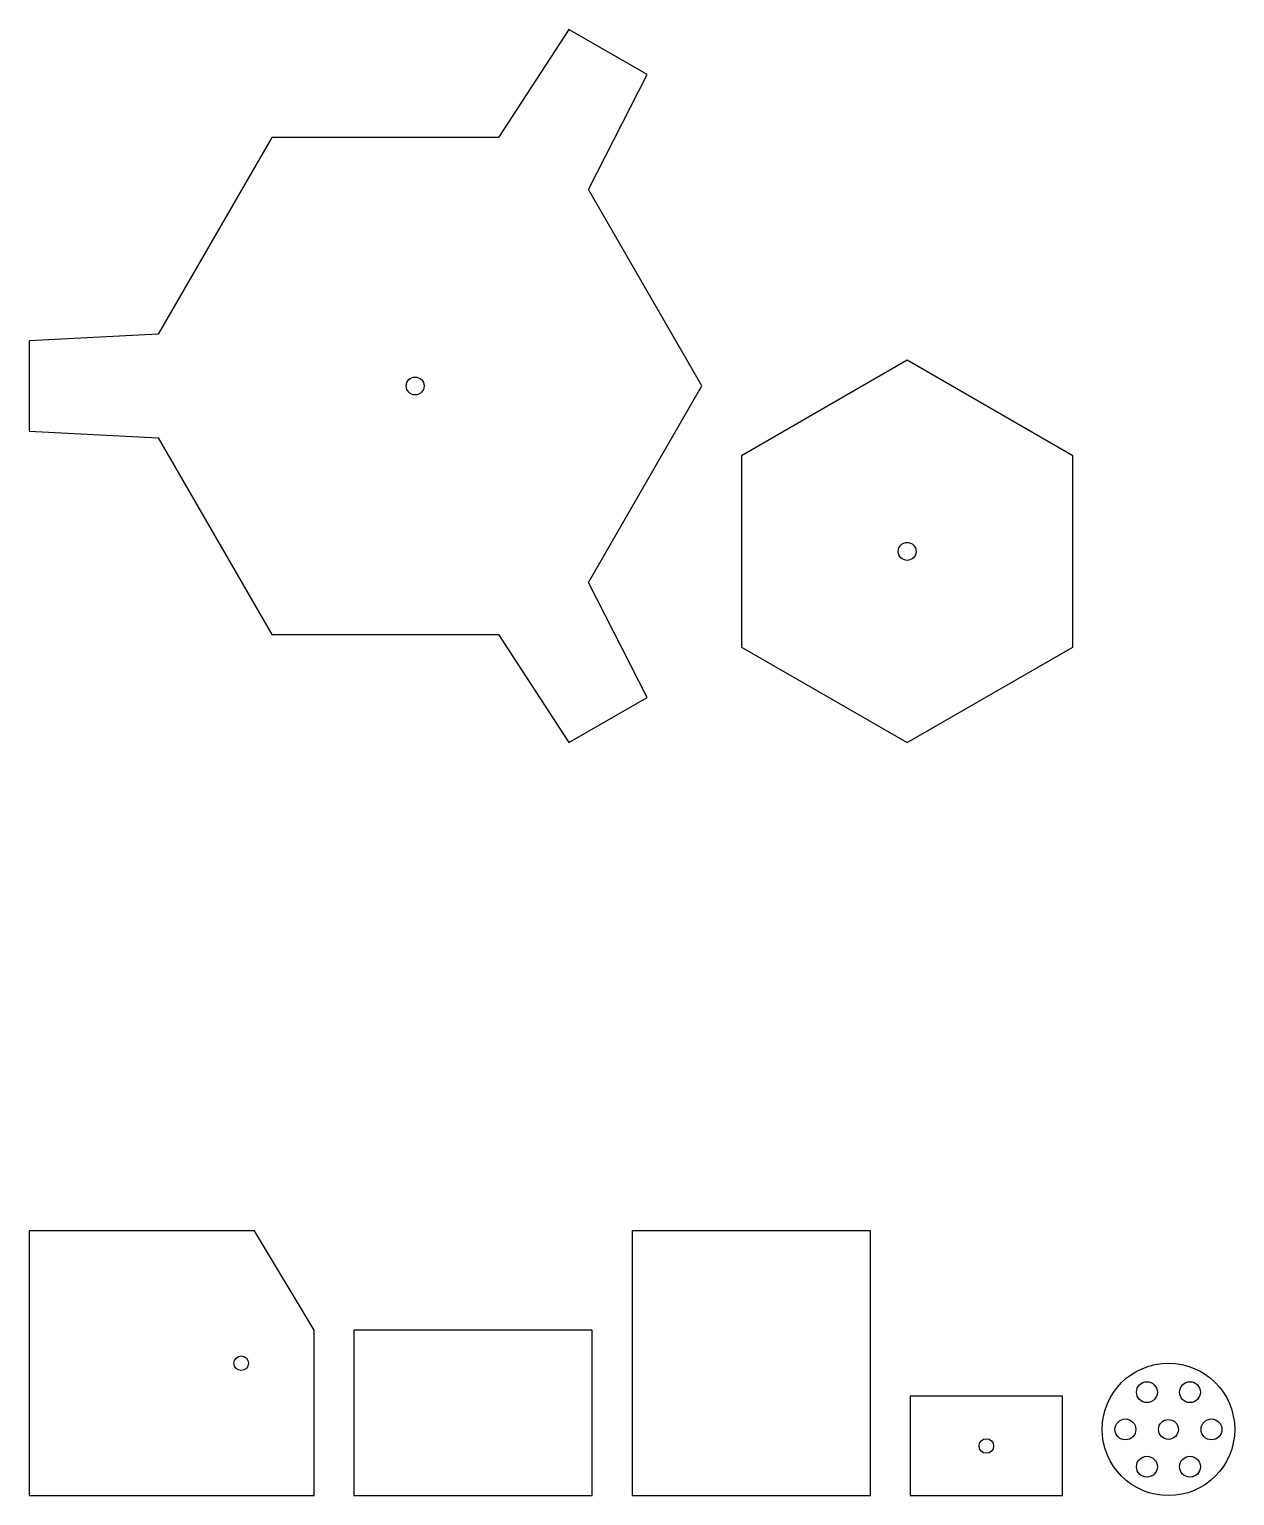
# Model space of a CAD drawing. Header units: millimetres. Extents: x 0 to 364, y -227 to 215.
import ezdxf

# ---------------------------------------------------------------- set-up
doc = ezdxf.new("R2010")
doc.units = ezdxf.units.MM

msp = doc.modelspace()

# ---------------------------------------------------------------- linework, layer by layer
at = {"layer": 'corte'}
for p, q in [((162.97, 215.38), (141.71, 182.69)), ((186.53, 201.78), (162.97, 215.38)), ((168.85, 167.02), (186.53, 201.78)), ((73.2, 182.69), (38.94, 123.36)), ((141.71, 182.69), (73.2, 182.69)), ((203.1, 107.69), (168.85, 167.02)), ((38.94, 123.36), (0, 121.29)), ((0, 121.29), (0, 94.09)), ((265.1, 115.47), (215.1, 86.6)), ((315.1, 86.6), (265.1, 115.47)), ((168.85, 48.36), (203.1, 107.69)), ((0, 94.09), (38.94, 92.02)), ((38.94, 92.02), (73.2, 32.69)), ((215.1, 86.6), (215.1, 28.87)), ((315.1, 28.87), (315.1, 86.6)), ((186.53, 13.6), (168.85, 48.36)), ((73.2, 32.69), (141.71, 32.69)), ((141.71, 32.69), (162.97, 0)), ((215.1, 28.87), (265.1, 0)), ((265.1, 0), (315.1, 28.87)), ((162.97, 0), (186.53, 13.6)), ((0, -147.38), (0, -227.38)), ((68, -147.38), (0, -147.38)), ((86, -177.38), (68, -147.38)), ((182, -147.38), (182, -227.38)), ((254, -147.38), (182, -147.38)), ((254, -227.38), (254, -147.38)), ((86, -227.38), (86, -177.38)), ((98, -177.38), (98, -227.38)), ((170, -177.38), (98, -177.38)), ((170, -227.38), (170, -177.38)), ((266, -197.38), (266, -227.38)), ((312, -197.38), (266, -197.38)), ((312, -227.38), (312, -197.38)), ((0, -227.38), (86, -227.38)), ((98, -227.38), (170, -227.38)), ((182, -227.38), (254, -227.38)), ((266, -227.38), (312, -227.38))]:
    msp.add_line(p, q, dxfattribs=at)
for centre, radius in [((116.5, 107.69), 2.7), ((265.1, 57.74), 2.7), ((64, -187.38), 2.2), ((344, -207.38), 20), ((337.5, -196.13), 3.15), ((350.5, -196.13), 3.15), ((331, -207.38), 3.15), ((344, -207.38), 3), ((357, -207.38), 3.15), ((289, -212.38), 2.2), ((337.5, -218.64), 3.15), ((350.5, -218.64), 3.15)]:
    msp.add_circle(centre, radius, dxfattribs=at)

doc.saveas('drawing.dxf')
